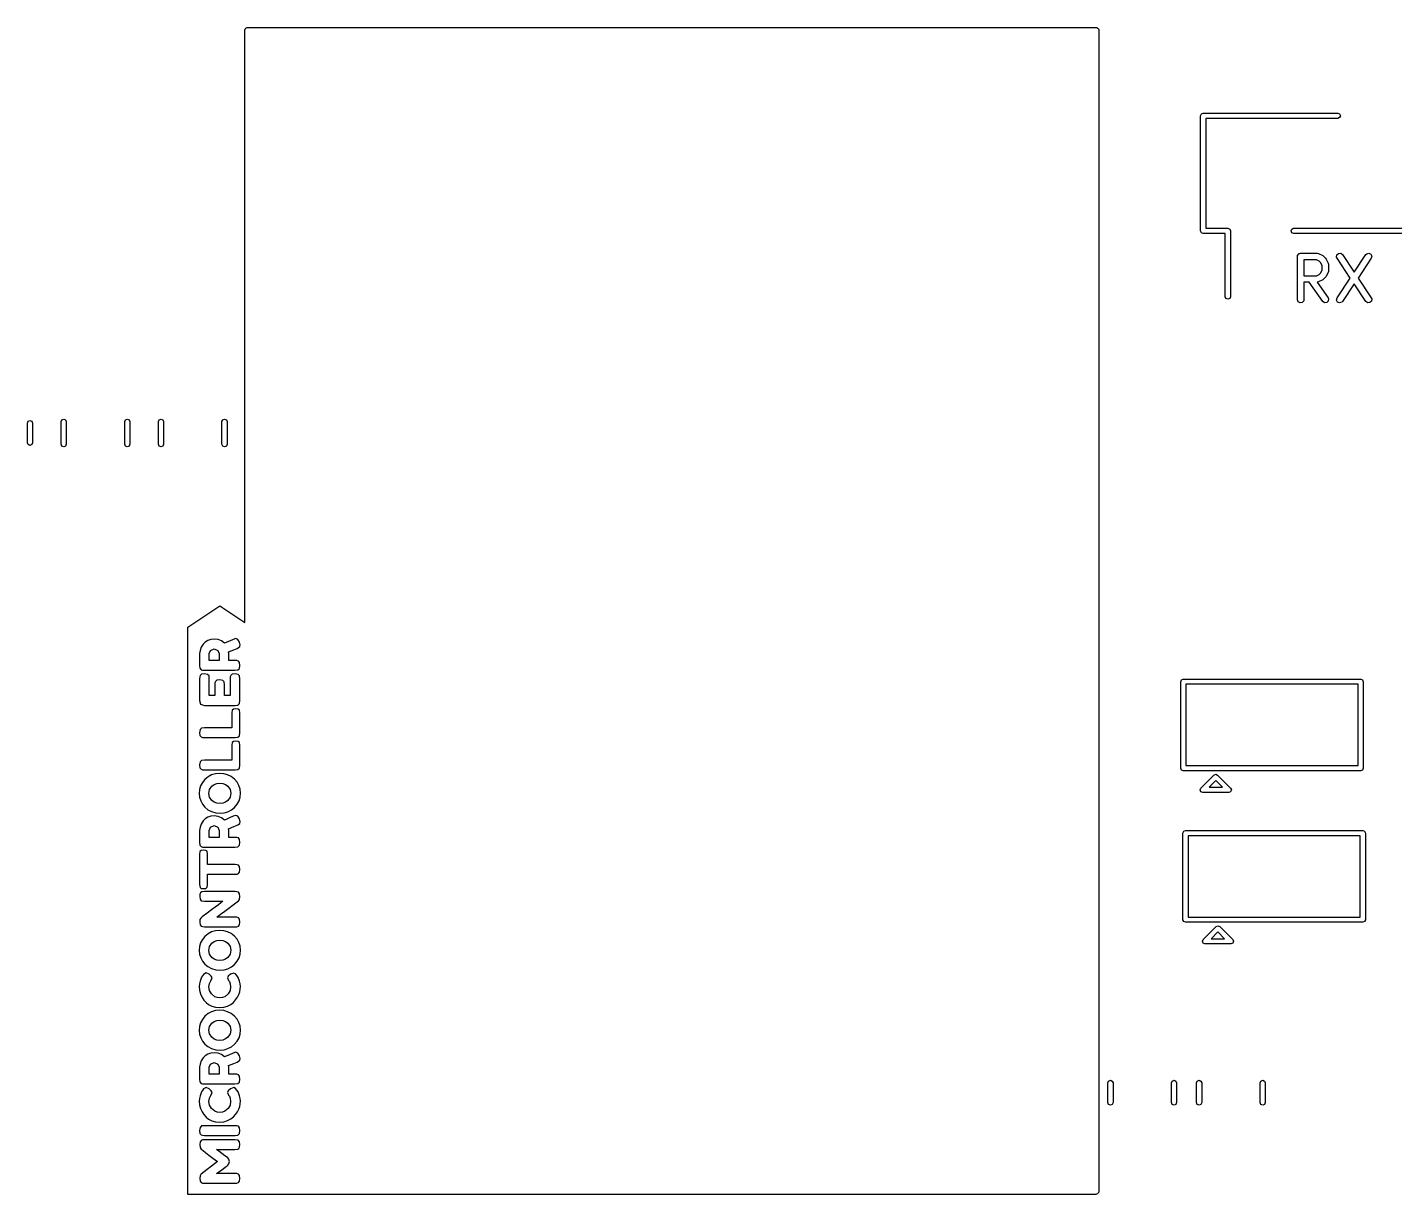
# Model space of a CAD drawing. Extents: x 76 to 221, y -129 to -40.
# Drawn here: x 156.93 to 188.54, y -67.11 to -40.12 of the extents above; entities that cross this region are included whole.
import ezdxf

# ---------------------------------------------------------------- set-up
doc = ezdxf.new("R2010")
doc.units = 0
doc.layers.add('BLACK', color=7, linetype='CONTINUOUS')

msp = doc.modelspace()

# ---------------------------------------------------------------- linework, layer by layer
at = {"layer": 'BLACK', "linetype": 'CONTINUOUS'}
for p, q in [((161.967, -40.1594), (161.977, -40.1425)), ((161.977, -40.1425), (161.983, -40.1402)), ((161.983, -40.1402), (161.987, -40.135)), ((161.987, -40.135), (162.007, -40.1317)), ((162.007, -40.1317), (162.025, -40.125)), ((162.025, -40.125), (181.625, -40.125)), ((181.625, -40.125), (181.635, -40.1267)), ((181.635, -40.1267), (181.638, -40.1261)), ((181.638, -40.1261), (181.641, -40.1278)), ((181.641, -40.1278), (181.651, -40.1295)), ((181.651, -40.1295), (181.666, -40.142)), ((181.666, -40.142), (181.682, -40.1518)), ((161.95, -40.2), (161.952, -40.1903)), ((161.95, -53.8775), (161.95, -40.2)), ((161.951, -40.187), (161.953, -40.1841)), ((161.952, -40.1903), (161.951, -40.187)), ((161.953, -40.1841), (161.955, -40.1743)), ((161.955, -40.1743), (161.967, -40.1594)), ((181.682, -40.1518), (181.685, -40.1581)), ((181.685, -40.1581), (181.69, -40.1625)), ((181.69, -40.1625), (181.693, -40.1817)), ((181.693, -40.1817), (181.7, -40.2)), ((181.7, -40.2), (181.7, -67.025)), ((184.05, -42.17), (184.068, -42.1276)), ((184.05, -44.83), (184.05, -42.17)), ((184.068, -42.1276), (184.11, -42.11)), ((184.11, -42.11), (187.22, -42.11)), ((187.22, -42.23), (184.17, -42.23)), ((184.17, -42.23), (184.17, -44.77)), ((187.22, -42.11), (187.262, -42.1276)), ((187.262, -42.2124), (187.22, -42.23)), ((187.262, -42.1276), (187.28, -42.17)), ((187.28, -42.17), (187.262, -42.2124)), ((184.068, -44.8724), (184.05, -44.83)), ((184.11, -44.89), (184.068, -44.8724)), ((184.17, -44.77), (184.68, -44.77)), ((184.68, -44.77), (184.722, -44.7876)), ((184.722, -44.7876), (184.74, -44.83)), ((184.74, -44.83), (184.74, -46.35)), ((186.14, -44.83), (186.158, -44.7876)), ((186.158, -44.8724), (186.14, -44.83)), ((186.158, -44.7876), (186.2, -44.77)), ((186.2, -44.89), (186.158, -44.8724)), ((186.2, -44.77), (189.76, -44.77)), ((184.62, -44.89), (184.11, -44.89)), ((184.62, -46.35), (184.62, -44.89)), ((189.76, -44.89), (186.2, -44.89)), ((186.287, -45.4198), (186.288, -45.4101)), ((186.287, -46.4198), (186.287, -45.4198)), ((186.288, -45.4068), (186.29, -45.4039)), ((186.288, -45.4101), (186.288, -45.4068)), ((186.29, -45.4039), (186.291, -45.3942)), ((186.291, -45.3942), (186.304, -45.3792)), ((186.304, -45.3792), (186.314, -45.3624)), ((186.314, -45.3624), (186.32, -45.3601)), ((186.32, -45.3601), (186.324, -45.3549)), ((186.324, -45.3549), (186.343, -45.3515)), ((186.343, -45.3515), (186.362, -45.3448)), ((186.362, -45.3448), (186.743, -45.3448)), ((186.725, -45.4948), (186.437, -45.4948)), ((186.437, -45.4948), (186.437, -45.8686)), ((186.794, -45.5291), (186.725, -45.4948)), ((186.743, -45.3448), (186.768, -45.3493)), ((186.768, -45.3493), (186.772, -45.3522)), ((186.772, -45.3522), (186.776, -45.3527)), ((186.776, -45.3527), (186.872, -45.4004)), ((186.872, -45.4004), (186.89, -45.4137)), ((186.89, -45.4137), (186.891, -45.4144)), ((186.891, -45.4144), (186.939, -45.462)), ((186.939, -45.462), (186.951, -45.4804)), ((186.951, -45.4804), (186.953, -45.4815)), ((186.953, -45.4815), (187, -45.5768)), ((187.194, -45.4376), (187.199, -45.3866)), ((187.204, -45.4614), (187.194, -45.4376)), ((187.199, -45.3866), (187.236, -45.3511)), ((187.51, -45.9198), (187.204, -45.4614)), ((187.236, -45.3511), (187.288, -45.3478)), ((187.288, -45.3478), (187.329, -45.3782)), ((187.329, -45.3782), (187.6, -45.7846)), ((187.6, -45.7846), (187.871, -45.3782)), ((187.996, -45.4614), (187.69, -45.9198)), ((187.871, -45.3782), (187.889, -45.3594)), ((187.889, -45.3594), (187.938, -45.345)), ((187.938, -45.345), (187.985, -45.3656)), ((187.985, -45.3656), (188.008, -45.4116)), ((188.008, -45.4116), (187.996, -45.4614)), ((186.725, -45.8686), (186.794, -45.8344)), ((186.824, -45.5595), (186.794, -45.5291)), ((186.794, -45.8344), (186.824, -45.804)), ((186.858, -45.628), (186.824, -45.5595)), ((186.824, -45.804), (186.858, -45.7354)), ((186.858, -45.7354), (186.858, -45.628)), ((187, -45.7867), (186.953, -45.8819)), ((187, -45.5768), (187.008, -45.6017)), ((187.001, -45.7822), (187, -45.7867)), ((187.004, -45.7788), (187.001, -45.7822)), ((187.008, -45.7532), (187.004, -45.7788)), ((187.008, -45.6017), (187.007, -45.6061)), ((187.007, -45.6061), (187.008, -45.6103)), ((187.008, -45.6103), (187.008, -45.7532)), ((186.437, -45.8686), (186.725, -45.8686)), ((186.561, -46.0186), (186.437, -46.0186)), ((186.437, -46.0186), (186.437, -46.4198)), ((186.872, -46.4628), (186.561, -46.0186)), ((186.747, -46.0171), (186.744, -46.0183)), ((186.744, -46.0183), (186.995, -46.3768)), ((186.751, -46.0181), (186.747, -46.0171)), ((186.776, -46.0107), (186.751, -46.0181)), ((186.872, -45.9631), (186.776, -46.0107)), ((186.873, -45.9619), (186.872, -45.9631)), ((186.891, -45.949), (186.873, -45.9619)), ((186.939, -45.9014), (186.891, -45.949)), ((186.953, -45.8819), (186.939, -45.8999)), ((186.939, -45.8999), (186.939, -45.9014)), ((187.204, -46.3782), (187.51, -45.9198)), ((187.6, -46.055), (187.329, -46.4614)), ((187.871, -46.4614), (187.6, -46.055)), ((187.69, -45.9198), (187.996, -46.3782)), ((184.638, -46.3924), (184.62, -46.35)), ((184.68, -46.41), (184.638, -46.3924)), ((184.722, -46.3924), (184.68, -46.41)), ((184.74, -46.35), (184.722, -46.3924)), ((186.304, -46.468), (186.287, -46.4198)), ((186.432, -46.4455), (186.399, -46.4848)), ((186.437, -46.4198), (186.432, -46.4455)), ((186.914, -46.4923), (186.872, -46.4628)), ((187.001, -46.4515), (186.965, -46.4878)), ((186.995, -46.3768), (187.006, -46.4004)), ((187.006, -46.4004), (187.001, -46.4515)), ((187.192, -46.4281), (187.204, -46.3782)), ((187.215, -46.4741), (187.192, -46.4281)), ((187.329, -46.4614), (187.311, -46.4803)), ((187.912, -46.4918), (187.871, -46.4614)), ((188, -46.4531), (187.963, -46.4885)), ((187.996, -46.3782), (188.006, -46.4021)), ((188.006, -46.4021), (188, -46.4531)), ((186.349, -46.4937), (186.304, -46.468)), ((186.399, -46.4848), (186.349, -46.4937)), ((186.965, -46.4878), (186.914, -46.4923)), ((187.262, -46.4947), (187.215, -46.4741)), ((187.311, -46.4803), (187.262, -46.4947)), ((187.963, -46.4885), (187.912, -46.4918)), ((156.925, -49.2729), (156.943, -49.2305)), ((156.925, -49.7271), (156.925, -49.2729)), ((156.943, -49.2305), (156.985, -49.2129)), ((156.985, -49.2129), (157.027, -49.2305)), ((157.027, -49.2305), (157.045, -49.2729)), ((157.045, -49.2729), (157.045, -49.7271)), ((157.705, -49.2387), (157.723, -49.1963)), ((157.705, -49.7613), (157.705, -49.2387)), ((157.723, -49.1963), (157.765, -49.1787)), ((157.765, -49.1787), (157.807, -49.1963)), ((157.807, -49.1963), (157.825, -49.2387)), ((157.825, -49.2387), (157.825, -49.7613)), ((159.175, -49.2387), (159.193, -49.1963)), ((159.175, -49.7613), (159.175, -49.2387)), ((159.193, -49.1963), (159.235, -49.1787)), ((159.235, -49.1787), (159.277, -49.1963)), ((159.277, -49.1963), (159.295, -49.2387)), ((159.295, -49.2387), (159.295, -49.7613)), ((159.955, -49.2387), (159.973, -49.1963)), ((159.955, -49.7613), (159.955, -49.2387)), ((159.973, -49.1963), (160.015, -49.1787)), ((160.015, -49.1787), (160.057, -49.1963)), ((160.057, -49.1963), (160.075, -49.2387)), ((160.075, -49.2387), (160.075, -49.7613)), ((161.425, -49.2387), (161.443, -49.1963)), ((161.425, -49.7613), (161.425, -49.2387)), ((161.443, -49.1963), (161.485, -49.1787)), ((161.485, -49.1787), (161.527, -49.1963)), ((161.527, -49.1963), (161.545, -49.2387)), ((161.545, -49.2387), (161.545, -49.7613)), ((156.943, -49.7695), (156.925, -49.7271)), ((156.985, -49.7871), (156.943, -49.7695)), ((157.027, -49.7695), (156.985, -49.7871)), ((157.045, -49.7271), (157.027, -49.7695)), ((157.723, -49.8037), (157.705, -49.7613)), ((157.765, -49.8213), (157.723, -49.8037)), ((157.807, -49.8037), (157.765, -49.8213)), ((157.825, -49.7613), (157.807, -49.8037)), ((159.193, -49.8037), (159.175, -49.7613)), ((159.235, -49.8213), (159.193, -49.8037)), ((159.277, -49.8037), (159.235, -49.8213)), ((159.295, -49.7613), (159.277, -49.8037)), ((159.973, -49.8037), (159.955, -49.7613)), ((160.015, -49.8213), (159.973, -49.8037)), ((160.057, -49.8037), (160.015, -49.8213)), ((160.075, -49.7613), (160.057, -49.8037)), ((161.443, -49.8037), (161.425, -49.7613)), ((161.485, -49.8213), (161.443, -49.8037)), ((161.527, -49.8037), (161.485, -49.8213)), ((161.545, -49.7613), (161.527, -49.8037)), ((160.632, -53.9897), (161.375, -53.4941)), ((161.375, -53.4941), (161.95, -53.8775)), ((160.632, -54.2543), (160.632, -53.9897)), ((160.632, -66.8413), (160.632, -54.2543)), ((161.035, -54.335), (160.989, -54.3813)), ((161.096, -54.2975), (161.035, -54.335)), ((161.167, -54.2727), (161.096, -54.2975)), ((161.245, -54.2645), (161.167, -54.2727)), ((161.335, -54.275), (161.245, -54.2645)), ((161.414, -54.3068), (161.335, -54.275)), ((161.482, -54.3597), (161.414, -54.3068)), ((161.534, -54.3377), (161.482, -54.3597)), ((161.6, -54.3089), (161.534, -54.3377)), ((161.681, -54.2734), (161.6, -54.3089)), ((161.747, -54.2543), (161.681, -54.2734)), ((161.792, -54.274), (161.747, -54.2543)), ((161.828, -54.333), (161.792, -54.274)), ((161.846, -54.3985), (161.828, -54.333)), ((160.917, -54.5247), (160.908, -54.5985)), ((160.908, -54.5985), (160.908, -54.8728)), ((160.944, -54.4523), (160.917, -54.5247)), ((160.989, -54.3813), (160.944, -54.4523)), ((161.132, -54.601), (161.161, -54.5248)), ((161.132, -54.761), (161.132, -54.601)), ((161.161, -54.5248), (161.245, -54.488)), ((161.245, -54.488), (161.329, -54.5248)), ((161.329, -54.5248), (161.357, -54.5985)), ((161.357, -54.5985), (161.357, -54.761)), ((161.579, -54.5616), (161.696, -54.5123)), ((161.582, -54.601), (161.579, -54.5616)), ((161.582, -54.761), (161.582, -54.601)), ((161.696, -54.5123), (161.773, -54.4792)), ((161.773, -54.4792), (161.809, -54.4626)), ((161.809, -54.4626), (161.834, -54.4391)), ((161.834, -54.4391), (161.846, -54.3985)), ((160.908, -54.8728), (160.916, -54.9382)), ((160.916, -54.9382), (160.942, -54.9719)), ((160.942, -54.9719), (160.976, -54.9839)), ((160.976, -54.9839), (161.019, -54.9858)), ((161.019, -54.9858), (161.724, -54.9858)), ((161.357, -54.761), (161.132, -54.761)), ((161.726, -54.761), (161.582, -54.761)), ((161.724, -54.9858), (161.79, -54.9782)), ((161.769, -54.7629), (161.726, -54.761)), ((161.803, -54.775), (161.769, -54.7629)), ((161.79, -54.9782), (161.826, -54.9446)), ((161.829, -54.8087), (161.803, -54.775)), ((161.826, -54.9446), (161.837, -54.8741)), ((161.837, -54.8741), (161.829, -54.8087)), ((160.91, -55.1363), (160.908, -55.1801)), ((160.908, -55.1801), (160.908, -55.6805)), ((160.922, -55.1027), (160.91, -55.1363)), ((160.955, -55.0769), (160.922, -55.1027)), ((161.021, -55.0684), (160.955, -55.0769)), ((161.091, -55.0801), (161.021, -55.0684)), ((161.125, -55.1154), (161.091, -55.0801)), ((161.132, -55.1814), (161.125, -55.1154)), ((161.132, -55.5713), (161.132, -55.1814)), ((161.263, -55.276), (161.261, -55.3198)), ((161.275, -55.2424), (161.263, -55.276)), ((161.308, -55.2166), (161.275, -55.2424)), ((161.374, -55.2081), (161.308, -55.2166)), ((161.444, -55.2201), (161.374, -55.2081)), ((161.478, -55.2563), (161.444, -55.2201)), ((161.485, -55.3224), (161.478, -55.2563)), ((161.616, -55.1363), (161.614, -55.1801)), ((161.614, -55.1801), (161.614, -55.5713)), ((161.628, -55.1027), (161.616, -55.1363)), ((161.661, -55.0769), (161.628, -55.1027)), ((161.727, -55.0684), (161.661, -55.0769)), ((161.797, -55.0801), (161.727, -55.0684)), ((161.831, -55.1154), (161.797, -55.0801)), ((161.839, -55.1814), (161.831, -55.1154)), ((161.839, -55.6843), (161.839, -55.1814)), ((183.59, -55.25), (183.608, -55.2076)), ((183.59, -57.25), (183.59, -55.25)), ((183.608, -55.2076), (183.65, -55.19)), ((183.65, -55.19), (187.75, -55.19)), ((183.71, -55.31), (183.71, -57.19)), ((187.69, -55.31), (183.71, -55.31)), ((187.69, -57.19), (187.69, -55.31)), ((187.75, -55.19), (187.792, -55.2076)), ((187.792, -55.2076), (187.81, -55.25)), ((187.81, -55.25), (187.81, -57.25)), ((161.261, -55.5713), (161.132, -55.5713)), ((161.261, -55.3198), (161.261, -55.5713)), ((161.485, -55.5713), (161.485, -55.3224)), ((161.614, -55.5713), (161.485, -55.5713)), ((160.908, -55.6805), (160.931, -55.772)), ((160.931, -55.772), (161.019, -55.7961)), ((161.019, -55.7961), (161.726, -55.7961)), ((161.66, -55.9104), (161.651, -55.9713)), ((161.69, -55.885), (161.66, -55.9104)), ((161.744, -55.8786), (161.69, -55.885)), ((161.726, -55.7961), (161.79, -55.7885)), ((161.798, -55.885), (161.744, -55.8786)), ((161.79, -55.7885), (161.826, -55.7548)), ((161.826, -55.9066), (161.798, -55.885)), ((161.826, -55.7548), (161.839, -55.6843)), ((161.839, -55.9726), (161.826, -55.9066)), ((161.651, -55.9713), (161.651, -56.3168)), ((161.839, -56.4298), (161.839, -55.9726)), ((160.919, -56.3577), (160.908, -56.4285)), ((160.908, -56.4285), (160.916, -56.494)), ((160.916, -56.494), (160.942, -56.5276)), ((160.955, -56.3231), (160.919, -56.3577)), ((160.942, -56.5276), (160.976, -56.5397)), ((161.021, -56.3168), (160.955, -56.3231)), ((160.976, -56.5397), (161.019, -56.5416)), ((161.019, -56.5416), (161.726, -56.5416)), ((161.651, -56.3168), (161.021, -56.3168)), ((161.726, -56.5416), (161.79, -56.534)), ((161.79, -56.534), (161.826, -56.5003)), ((161.826, -56.5003), (161.839, -56.4298)), ((161.66, -56.6559), (161.651, -56.7168)), ((161.651, -56.7168), (161.651, -57.0623)), ((161.69, -56.6305), (161.66, -56.6559)), ((161.744, -56.6241), (161.69, -56.6305)), ((161.798, -56.6305), (161.744, -56.6241)), ((161.826, -56.6521), (161.798, -56.6305)), ((161.839, -56.7181), (161.826, -56.6521)), ((161.839, -57.1753), (161.839, -56.7181)), ((160.919, -57.1032), (160.908, -57.174)), ((160.908, -57.174), (160.916, -57.2394)), ((160.955, -57.0686), (160.919, -57.1032)), ((161.021, -57.0623), (160.955, -57.0686)), ((161.651, -57.0623), (161.021, -57.0623)), ((161.826, -57.2458), (161.839, -57.1753)), ((183.71, -57.19), (187.69, -57.19)), ((160.916, -57.2394), (160.942, -57.2731)), ((160.942, -57.2731), (160.976, -57.2852)), ((161.032, -57.508), (160.973, -57.5804)), ((160.976, -57.2852), (161.019, -57.2871)), ((161.019, -57.2871), (161.726, -57.2871)), ((161.104, -57.4475), (161.032, -57.508)), ((161.184, -57.4042), (161.104, -57.4475)), ((161.273, -57.3783), (161.184, -57.4042)), ((161.369, -57.3696), (161.273, -57.3783)), ((161.466, -57.3779), (161.369, -57.3696)), ((161.556, -57.4026), (161.466, -57.3779)), ((161.638, -57.4439), (161.556, -57.4026)), ((161.712, -57.5017), (161.638, -57.4439)), ((161.774, -57.5715), (161.712, -57.5017)), ((161.726, -57.2871), (161.79, -57.2794)), ((161.79, -57.2794), (161.826, -57.2458)), ((183.608, -57.2924), (183.59, -57.25)), ((183.65, -57.31), (183.608, -57.2924)), ((187.75, -57.31), (183.65, -57.31)), ((184.058, -57.7076), (184.358, -57.4076)), ((184.358, -57.4076), (184.4, -57.39)), ((184.4, -57.39), (184.442, -57.4076)), ((184.442, -57.4076), (184.742, -57.7076)), ((187.792, -57.2924), (187.75, -57.31)), ((187.81, -57.25), (187.792, -57.2924)), ((160.905, -57.7436), (160.896, -57.8344)), ((160.896, -57.8344), (160.905, -57.9208)), ((160.93, -57.6589), (160.905, -57.7436)), ((160.973, -57.5804), (160.93, -57.6589)), ((161.121, -57.8306), (161.138, -57.7447)), ((161.139, -57.9164), (161.121, -57.8306)), ((161.138, -57.7447), (161.191, -57.6674)), ((161.191, -57.6674), (161.242, -57.6269)), ((161.242, -57.6269), (161.304, -57.6025)), ((161.304, -57.6025), (161.376, -57.5944)), ((161.376, -57.5944), (161.448, -57.6024)), ((161.448, -57.6024), (161.509, -57.6266)), ((161.509, -57.6266), (161.56, -57.6668)), ((161.56, -57.6668), (161.612, -57.7436)), ((161.629, -57.8294), (161.611, -57.9152)), ((161.612, -57.7436), (161.629, -57.8294)), ((161.818, -57.649), (161.774, -57.5715)), ((161.845, -57.7341), (161.818, -57.649)), ((161.854, -57.8268), (161.845, -57.7341)), ((161.845, -57.9197), (161.854, -57.8268)), ((184.04, -57.75), (184.058, -57.7076)), ((184.058, -57.7924), (184.04, -57.75)), ((184.1, -57.81), (184.058, -57.7924)), ((184.7, -57.81), (184.1, -57.81)), ((184.4, -57.5349), (184.245, -57.69)), ((184.245, -57.69), (184.555, -57.69)), ((184.555, -57.69), (184.4, -57.5349)), ((184.742, -57.7924), (184.7, -57.81)), ((184.742, -57.7076), (184.76, -57.75)), ((184.76, -57.75), (184.742, -57.7924)), ((160.905, -57.9208), (160.932, -58.0046)), ((160.932, -58.0046), (160.974, -58.0824)), ((160.974, -58.0824), (161.03, -58.1507)), ((161.03, -58.1507), (161.099, -58.2078)), ((161.191, -57.9932), (161.139, -57.9164)), ((161.243, -58.0334), (161.191, -57.9932)), ((161.304, -58.0575), (161.243, -58.0334)), ((161.375, -58.0656), (161.304, -58.0575)), ((161.446, -58.0575), (161.375, -58.0656)), ((161.507, -58.0331), (161.446, -58.0575)), ((161.559, -57.9926), (161.507, -58.0331)), ((161.611, -57.9152), (161.559, -57.9926)), ((161.641, -58.2143), (161.714, -58.1551)), ((161.714, -58.1551), (161.775, -58.0839)), ((161.775, -58.0839), (161.819, -58.0054)), ((161.819, -58.0054), (161.845, -57.9197)), ((160.989, -58.4682), (160.944, -58.5391)), ((161.035, -58.4218), (160.989, -58.4682)), ((161.096, -58.3843), (161.035, -58.4218)), ((161.167, -58.3596), (161.096, -58.3843)), ((161.099, -58.2078), (161.184, -58.2523)), ((161.245, -58.3513), (161.167, -58.3596)), ((161.184, -58.2523), (161.279, -58.2808)), ((161.335, -58.3619), (161.245, -58.3513)), ((161.279, -58.2808), (161.381, -58.2904)), ((161.414, -58.3937), (161.335, -58.3619)), ((161.381, -58.2904), (161.475, -58.2819)), ((161.482, -58.4466), (161.414, -58.3937)), ((161.475, -58.2819), (161.561, -58.2566)), ((161.534, -58.4246), (161.482, -58.4466)), ((161.6, -58.3958), (161.534, -58.4246)), ((161.561, -58.2566), (161.641, -58.2143)), ((161.681, -58.3602), (161.6, -58.3958)), ((161.747, -58.3412), (161.681, -58.3602)), ((161.792, -58.3609), (161.747, -58.3412)), ((161.828, -58.4199), (161.792, -58.3609)), ((161.846, -58.4853), (161.828, -58.4199)), ((160.917, -58.6115), (160.908, -58.6853)), ((160.908, -58.6853), (160.908, -58.9597)), ((160.944, -58.5391), (160.917, -58.6115)), ((161.132, -58.6879), (161.161, -58.6117)), ((161.132, -58.8479), (161.132, -58.6879)), ((161.161, -58.6117), (161.245, -58.5748)), ((161.245, -58.5748), (161.329, -58.6117)), ((161.329, -58.6117), (161.357, -58.6853)), ((161.357, -58.6853), (161.357, -58.8479)), ((161.579, -58.6485), (161.696, -58.5991)), ((161.582, -58.6879), (161.579, -58.6485)), ((161.582, -58.8479), (161.582, -58.6879)), ((161.696, -58.5991), (161.773, -58.5661)), ((161.773, -58.5661), (161.809, -58.5494)), ((161.809, -58.5494), (161.834, -58.526)), ((161.834, -58.526), (161.846, -58.4853)), ((183.64, -58.75), (183.658, -58.7076)), ((183.64, -60.75), (183.64, -58.75)), ((183.658, -58.7076), (183.7, -58.69)), ((183.7, -58.69), (187.8, -58.69)), ((187.8, -58.69), (187.842, -58.7076)), ((187.842, -58.7076), (187.86, -58.75)), ((187.86, -58.75), (187.86, -60.75)), ((160.908, -58.9597), (160.916, -59.0251)), ((160.916, -59.0251), (160.942, -59.0587)), ((160.942, -59.0587), (160.976, -59.0708)), ((160.976, -59.0708), (161.019, -59.0727)), ((161.019, -59.0727), (161.724, -59.0727)), ((161.357, -58.8479), (161.132, -58.8479)), ((161.726, -58.8479), (161.582, -58.8479)), ((161.724, -59.0727), (161.79, -59.0651)), ((161.769, -58.8498), (161.726, -58.8479)), ((161.803, -58.8619), (161.769, -58.8498)), ((161.79, -59.0651), (161.826, -59.0314)), ((161.829, -58.8955), (161.803, -58.8619)), ((161.826, -59.0314), (161.837, -58.9609)), ((161.837, -58.9609), (161.829, -58.8955)), ((183.76, -58.81), (183.76, -60.69)), ((187.74, -58.81), (183.76, -58.81)), ((187.74, -60.69), (187.74, -58.81)), ((160.916, -59.1743), (160.906, -59.234)), ((160.906, -59.234), (160.906, -59.9401)), ((160.946, -59.1489), (160.916, -59.1743)), ((160.999, -59.1425), (160.946, -59.1489)), ((161.052, -59.1489), (160.999, -59.1425)), ((161.079, -59.1705), (161.052, -59.1489)), ((161.091, -59.2352), (161.079, -59.1705)), ((161.091, -59.4778), (161.091, -59.2352)), ((161.729, -59.4778), (161.091, -59.4778)), ((161.091, -59.9414), (161.091, -59.6975)), ((161.091, -59.6975), (161.728, -59.6975)), ((161.728, -59.6975), (161.772, -59.6956)), ((161.773, -59.4797), (161.729, -59.4778)), ((161.772, -59.6956), (161.805, -59.6842)), ((161.805, -59.4912), (161.773, -59.4797)), ((161.831, -59.5248), (161.805, -59.4912)), ((161.805, -59.6842), (161.831, -59.6512)), ((161.839, -59.5883), (161.831, -59.5248)), ((161.831, -59.6512), (161.839, -59.5883)), ((160.906, -59.9401), (160.918, -60.0049)), ((160.918, -60.0049), (160.945, -60.0265)), ((160.945, -60.0265), (160.998, -60.0328)), ((160.998, -60.0328), (161.051, -60.0265)), ((161.051, -60.0265), (161.081, -60.0011)), ((161.081, -60.0011), (161.091, -59.9414)), ((160.915, -60.1592), (160.909, -60.2176)), ((160.909, -60.2176), (160.917, -60.2779)), ((160.93, -60.1262), (160.915, -60.1592)), ((160.917, -60.2779), (160.946, -60.3141)), ((160.957, -60.1103), (160.93, -60.1262)), ((160.946, -60.3141), (161.017, -60.3262)), ((161.022, -60.1027), (160.957, -60.1103)), ((161.017, -60.3262), (161.446, -60.3262)), ((161.727, -60.1027), (161.022, -60.1027)), ((161.4, -60.3612), (161.341, -60.406)), ((161.446, -60.3262), (161.4, -60.3612)), ((161.687, -60.4058), (161.807, -60.316)), ((161.771, -60.1046), (161.727, -60.1027)), ((161.804, -60.1166), (161.771, -60.1046)), ((161.83, -60.1503), (161.804, -60.1166)), ((161.807, -60.316), (161.831, -60.2843)), ((161.839, -60.2157), (161.83, -60.1503)), ((161.831, -60.2843), (161.839, -60.2157)), ((160.965, -60.6843), (160.932, -60.7135)), ((161.079, -60.5999), (160.965, -60.6843)), ((161.18, -60.5254), (161.079, -60.5999)), ((161.267, -60.4608), (161.18, -60.5254)), ((161.341, -60.406), (161.267, -60.4608)), ((161.309, -60.6919), (161.355, -60.6564)), ((161.727, -60.6919), (161.309, -60.6919)), ((161.355, -60.6564), (161.416, -60.6101)), ((161.416, -60.6101), (161.492, -60.5529)), ((161.492, -60.5529), (161.582, -60.4848)), ((161.582, -60.4848), (161.687, -60.4058)), ((161.771, -60.6938), (161.727, -60.6919)), ((183.76, -60.69), (187.74, -60.69)), ((160.916, -60.7446), (160.909, -60.805)), ((160.909, -60.805), (160.917, -60.8672)), ((160.932, -60.7135), (160.916, -60.7446)), ((160.917, -60.8672), (160.946, -60.9034)), ((160.946, -60.9034), (161.017, -60.9155)), ((161.017, -60.9155), (161.726, -60.9155)), ((161.273, -61.0067), (161.184, -61.0326)), ((161.369, -60.998), (161.273, -61.0067)), ((161.466, -61.0063), (161.369, -60.998)), ((161.556, -61.031), (161.466, -61.0063)), ((161.726, -60.9155), (161.77, -60.9136)), ((161.77, -60.9136), (161.804, -60.9015)), ((161.804, -60.7059), (161.771, -60.6938)), ((161.83, -60.7396), (161.804, -60.7059)), ((161.804, -60.9015), (161.83, -60.8685)), ((161.839, -60.805), (161.83, -60.7396)), ((161.83, -60.8685), (161.839, -60.805)), ((183.658, -60.7924), (183.64, -60.75)), ((183.7, -60.81), (183.658, -60.7924)), ((187.8, -60.81), (183.7, -60.81)), ((184.108, -61.2076), (184.408, -60.9076)), ((184.408, -60.9076), (184.45, -60.89)), ((184.45, -60.89), (184.492, -60.9076)), ((184.492, -60.9076), (184.792, -61.2076)), ((187.842, -60.7924), (187.8, -60.81)), ((187.86, -60.75), (187.842, -60.7924)), ((160.93, -61.2872), (160.905, -61.3719)), ((160.973, -61.2087), (160.93, -61.2872)), ((161.032, -61.1364), (160.973, -61.2087)), ((161.104, -61.0759), (161.032, -61.1364)), ((161.184, -61.0326), (161.104, -61.0759)), ((161.138, -61.3731), (161.191, -61.2958)), ((161.191, -61.2958), (161.242, -61.2553)), ((161.242, -61.2553), (161.304, -61.2309)), ((161.304, -61.2309), (161.376, -61.2228)), ((161.376, -61.2228), (161.448, -61.2308)), ((161.448, -61.2308), (161.509, -61.255)), ((161.509, -61.255), (161.56, -61.2952)), ((161.638, -61.0723), (161.556, -61.031)), ((161.56, -61.2952), (161.612, -61.372)), ((161.712, -61.1301), (161.638, -61.0723)), ((161.774, -61.1999), (161.712, -61.1301)), ((161.818, -61.2774), (161.774, -61.1999)), ((161.845, -61.3625), (161.818, -61.2774)), ((184.09, -61.25), (184.108, -61.2076)), ((184.108, -61.2924), (184.09, -61.25)), ((184.15, -61.31), (184.108, -61.2924)), ((184.75, -61.31), (184.15, -61.31)), ((184.45, -61.0349), (184.295, -61.19)), ((184.295, -61.19), (184.605, -61.19)), ((184.605, -61.19), (184.45, -61.0349)), ((184.792, -61.2924), (184.75, -61.31)), ((184.792, -61.2076), (184.81, -61.25)), ((184.81, -61.25), (184.792, -61.2924)), ((160.905, -61.3719), (160.896, -61.4628)), ((160.896, -61.4628), (160.905, -61.5492)), ((160.905, -61.5492), (160.932, -61.633)), ((160.932, -61.633), (160.974, -61.7108)), ((161.121, -61.459), (161.138, -61.3731)), ((161.139, -61.5447), (161.121, -61.459)), ((161.191, -61.6216), (161.139, -61.5447)), ((161.243, -61.6618), (161.191, -61.6216)), ((161.559, -61.6209), (161.507, -61.6615)), ((161.611, -61.5436), (161.559, -61.6209)), ((161.629, -61.4577), (161.611, -61.5436)), ((161.612, -61.372), (161.629, -61.4577)), ((161.775, -61.7123), (161.819, -61.6338)), ((161.819, -61.6338), (161.845, -61.5481)), ((161.854, -61.4552), (161.845, -61.3625)), ((161.845, -61.5481), (161.854, -61.4552)), ((160.974, -61.7108), (161.03, -61.7791)), ((161.03, -61.7791), (161.099, -61.8362)), ((161.099, -61.8362), (161.184, -61.8807)), ((161.184, -61.8807), (161.279, -61.9092)), ((161.304, -61.6859), (161.243, -61.6618)), ((161.279, -61.9092), (161.381, -61.9188)), ((161.375, -61.694), (161.304, -61.6859)), ((161.446, -61.6859), (161.375, -61.694)), ((161.381, -61.9188), (161.475, -61.9103)), ((161.507, -61.6615), (161.446, -61.6859)), ((161.475, -61.9103), (161.561, -61.8849)), ((161.561, -61.8849), (161.641, -61.8427)), ((161.641, -61.8427), (161.714, -61.7835)), ((161.714, -61.7835), (161.775, -61.7123)), ((160.903, -62.2358), (160.899, -62.2959)), ((160.917, -62.1747), (160.903, -62.2358)), ((160.955, -62.0813), (160.917, -62.1747)), ((160.972, -62.0508), (160.955, -62.0813)), ((160.995, -62.0153), (160.972, -62.0508)), ((161.056, -61.9823), (160.995, -62.0153)), ((161.126, -62.0089), (161.056, -61.9823)), ((161.124, -62.3048), (161.134, -62.2248)), ((161.178, -62.0559), (161.126, -62.0089)), ((161.134, -62.2248), (161.167, -62.1626)), ((161.167, -62.1626), (161.195, -62.0978)), ((161.195, -62.0978), (161.178, -62.0559)), ((161.571, -62.0556), (161.553, -62.0966)), ((161.553, -62.0966), (161.578, -62.1575)), ((161.624, -62.0115), (161.571, -62.0556)), ((161.578, -62.1575), (161.595, -62.1804)), ((161.595, -62.1804), (161.615, -62.2305)), ((161.615, -62.2305), (161.625, -62.3048)), ((161.695, -61.9835), (161.624, -62.0115)), ((161.739, -62.0007), (161.695, -61.9835)), ((161.771, -62.0407), (161.739, -62.0007)), ((161.798, -62.0845), (161.771, -62.0407)), ((161.831, -62.1702), (161.798, -62.0845)), ((161.846, -62.2339), (161.831, -62.1702)), ((161.851, -62.2953), (161.846, -62.2339)), ((160.899, -62.2959), (160.906, -62.3796)), ((160.906, -62.3796), (160.929, -62.463)), ((160.929, -62.463), (160.967, -62.5461)), ((160.967, -62.5461), (161.007, -62.6085)), ((161.138, -62.3868), (161.124, -62.3048)), ((161.181, -62.4674), (161.138, -62.3868)), ((161.259, -62.5309), (161.181, -62.4674)), ((161.314, -62.5499), (161.259, -62.5309)), ((161.374, -62.5563), (161.314, -62.5499)), ((161.435, -62.5499), (161.374, -62.5563)), ((161.489, -62.5309), (161.435, -62.5499)), ((161.569, -62.4661), (161.489, -62.5309)), ((161.611, -62.3871), (161.569, -62.4661)), ((161.625, -62.3048), (161.611, -62.3871)), ((161.74, -62.6063), (161.782, -62.5442)), ((161.782, -62.5442), (161.814, -62.4798)), ((161.814, -62.4798), (161.835, -62.4172)), ((161.835, -62.4172), (161.847, -62.356)), ((161.847, -62.356), (161.851, -62.2953)), ((161.007, -62.6085), (161.056, -62.6636)), ((161.056, -62.6636), (161.115, -62.7104)), ((161.184, -62.8792), (161.104, -62.9225)), ((161.115, -62.7104), (161.189, -62.7481)), ((161.273, -62.8532), (161.184, -62.8792)), ((161.189, -62.7481), (161.274, -62.7728)), ((161.369, -62.8446), (161.273, -62.8532)), ((161.274, -62.7728), (161.369, -62.7811)), ((161.369, -62.7811), (161.464, -62.7727)), ((161.466, -62.8528), (161.369, -62.8446)), ((161.464, -62.7727), (161.552, -62.7474)), ((161.556, -62.8776), (161.466, -62.8528)), ((161.552, -62.7474), (161.629, -62.7092)), ((161.638, -62.9189), (161.556, -62.8776)), ((161.629, -62.7092), (161.691, -62.6617)), ((161.691, -62.6617), (161.74, -62.6063)), ((160.905, -63.2185), (160.896, -63.3094)), ((160.93, -63.1338), (160.905, -63.2185)), ((160.973, -63.0553), (160.93, -63.1338)), ((161.032, -62.983), (160.973, -63.0553)), ((161.104, -62.9225), (161.032, -62.983)), ((161.121, -63.3056), (161.138, -63.2197)), ((161.138, -63.2197), (161.191, -63.1424)), ((161.191, -63.1424), (161.242, -63.1018)), ((161.242, -63.1018), (161.304, -63.0775)), ((161.304, -63.0775), (161.376, -63.0694)), ((161.376, -63.0694), (161.448, -63.0774)), ((161.448, -63.0774), (161.509, -63.1015)), ((161.509, -63.1015), (161.56, -63.1418)), ((161.56, -63.1418), (161.612, -63.2186)), ((161.612, -63.2186), (161.629, -63.3043)), ((161.712, -62.9767), (161.638, -62.9189)), ((161.774, -63.0465), (161.712, -62.9767)), ((161.818, -63.124), (161.774, -63.0465)), ((161.845, -63.2091), (161.818, -63.124)), ((161.854, -63.3018), (161.845, -63.2091)), ((160.896, -63.3094), (160.905, -63.3958)), ((160.905, -63.3958), (160.932, -63.4796)), ((160.932, -63.4796), (160.974, -63.5574)), ((161.139, -63.3913), (161.121, -63.3056)), ((161.191, -63.4682), (161.139, -63.3913)), ((161.243, -63.5084), (161.191, -63.4682)), ((161.304, -63.5325), (161.243, -63.5084)), ((161.375, -63.5405), (161.304, -63.5325)), ((161.446, -63.5324), (161.375, -63.5405)), ((161.507, -63.5081), (161.446, -63.5324)), ((161.559, -63.4675), (161.507, -63.5081)), ((161.611, -63.3902), (161.559, -63.4675)), ((161.629, -63.3043), (161.611, -63.3902)), ((161.775, -63.5588), (161.819, -63.4804)), ((161.819, -63.4804), (161.845, -63.3947)), ((161.845, -63.3947), (161.854, -63.3018)), ((160.974, -63.5574), (161.03, -63.6256)), ((161.03, -63.6256), (161.099, -63.6828)), ((161.167, -63.8346), (161.096, -63.8593)), ((161.099, -63.6828), (161.184, -63.7272)), ((161.245, -63.8263), (161.167, -63.8346)), ((161.184, -63.7272), (161.279, -63.7558)), ((161.335, -63.8369), (161.245, -63.8263)), ((161.279, -63.7558), (161.381, -63.7653)), ((161.414, -63.8686), (161.335, -63.8369)), ((161.381, -63.7653), (161.475, -63.7569)), ((161.475, -63.7569), (161.561, -63.7315)), ((161.561, -63.7315), (161.641, -63.6893)), ((161.681, -63.8352), (161.6, -63.8707)), ((161.641, -63.6893), (161.714, -63.6301)), ((161.747, -63.8161), (161.681, -63.8352)), ((161.714, -63.6301), (161.775, -63.5588)), ((161.792, -63.8358), (161.747, -63.8161)), ((161.828, -63.8949), (161.792, -63.8358)), ((160.917, -64.0865), (160.908, -64.1603)), ((160.908, -64.1603), (160.908, -64.4346)), ((160.944, -64.0141), (160.917, -64.0865)), ((160.989, -63.9431), (160.944, -64.0141)), ((161.035, -63.8968), (160.989, -63.9431)), ((161.096, -63.8593), (161.035, -63.8968)), ((161.132, -64.1628), (161.161, -64.0866)), ((161.132, -64.3229), (161.132, -64.1628)), ((161.161, -64.0866), (161.245, -64.0498)), ((161.245, -64.0498), (161.329, -64.0866)), ((161.329, -64.0866), (161.357, -64.1603)), ((161.357, -64.1603), (161.357, -64.3229)), ((161.482, -63.9215), (161.414, -63.8686)), ((161.534, -63.8995), (161.482, -63.9215)), ((161.6, -63.8707), (161.534, -63.8995)), ((161.579, -64.1235), (161.696, -64.0741)), ((161.582, -64.1628), (161.579, -64.1235)), ((161.582, -64.3229), (161.582, -64.1628)), ((161.696, -64.0741), (161.773, -64.0411)), ((161.773, -64.0411), (161.809, -64.0244)), ((161.809, -64.0244), (161.834, -64.0009)), ((161.846, -63.9603), (161.828, -63.8949)), ((161.834, -64.0009), (161.846, -63.9603)), ((160.908, -64.4346), (160.916, -64.5)), ((161.357, -64.3229), (161.132, -64.3229)), ((161.726, -64.3229), (161.582, -64.3229)), ((161.769, -64.3248), (161.726, -64.3229)), ((161.803, -64.3368), (161.769, -64.3248)), ((161.829, -64.3705), (161.803, -64.3368)), ((161.826, -64.5064), (161.837, -64.4359)), ((161.837, -64.4359), (161.829, -64.3705)), ((181.905, -64.5229), (181.923, -64.4805)), ((181.923, -64.4805), (181.965, -64.4629)), ((181.965, -64.4629), (182.007, -64.4805)), ((182.007, -64.4805), (182.025, -64.5229)), ((183.375, -64.5229), (183.393, -64.4805)), ((183.393, -64.4805), (183.435, -64.4629)), ((183.435, -64.4629), (183.477, -64.4805)), ((183.477, -64.4805), (183.495, -64.5229)), ((183.955, -64.5229), (183.973, -64.4805)), ((183.973, -64.4805), (184.015, -64.4629)), ((184.015, -64.4629), (184.057, -64.4805)), ((184.057, -64.4805), (184.075, -64.5229)), ((185.425, -64.5229), (185.443, -64.4805)), ((185.443, -64.4805), (185.485, -64.4629)), ((185.485, -64.4629), (185.527, -64.4805)), ((185.527, -64.4805), (185.545, -64.5229)), ((160.916, -64.5), (160.942, -64.5337)), ((160.955, -64.7293), (160.917, -64.8226)), ((160.942, -64.5337), (160.976, -64.5458)), ((160.972, -64.6988), (160.955, -64.7293)), ((160.995, -64.6632), (160.972, -64.6988)), ((160.976, -64.5458), (161.019, -64.5477)), ((161.056, -64.6302), (160.995, -64.6632)), ((161.019, -64.5477), (161.724, -64.5477)), ((161.126, -64.6569), (161.056, -64.6302)), ((161.178, -64.7039), (161.126, -64.6569)), ((161.167, -64.8105), (161.195, -64.7458)), ((161.195, -64.7458), (161.178, -64.7039)), ((161.571, -64.7035), (161.553, -64.7445)), ((161.553, -64.7445), (161.578, -64.8055)), ((161.624, -64.6594), (161.571, -64.7035)), ((161.695, -64.6315), (161.624, -64.6594)), ((161.739, -64.6486), (161.695, -64.6315)), ((161.724, -64.5477), (161.79, -64.54)), ((161.771, -64.6886), (161.739, -64.6486)), ((161.798, -64.7324), (161.771, -64.6886)), ((161.79, -64.54), (161.826, -64.5064)), ((161.831, -64.8182), (161.798, -64.7324)), ((181.905, -64.9771), (181.905, -64.5229)), ((182.025, -64.5229), (182.025, -64.9771)), ((183.375, -64.9771), (183.375, -64.5229)), ((183.495, -64.5229), (183.495, -64.9771)), ((183.955, -64.9771), (183.955, -64.5229)), ((184.075, -64.5229), (184.075, -64.9771)), ((185.425, -64.9771), (185.425, -64.5229)), ((185.545, -64.5229), (185.545, -64.9771)), ((160.903, -64.8837), (160.899, -64.9439)), ((160.899, -64.9439), (160.906, -65.0276)), ((160.917, -64.8226), (160.903, -64.8837)), ((160.906, -65.0276), (160.929, -65.111)), ((160.929, -65.111), (160.967, -65.1941)), ((161.124, -64.9528), (161.134, -64.8728)), ((161.138, -65.0347), (161.124, -64.9528)), ((161.134, -64.8728), (161.167, -64.8105)), ((161.181, -65.1153), (161.138, -65.0347)), ((161.259, -65.1788), (161.181, -65.1153)), ((161.569, -65.1141), (161.489, -65.1788)), ((161.611, -65.035), (161.569, -65.1141)), ((161.578, -64.8055), (161.595, -64.8283)), ((161.595, -64.8283), (161.615, -64.8785)), ((161.625, -64.9528), (161.611, -65.035)), ((161.615, -64.8785), (161.625, -64.9528)), ((161.814, -65.1277), (161.835, -65.0652)), ((161.846, -64.8818), (161.831, -64.8182)), ((161.835, -65.0652), (161.847, -65.0039)), ((161.851, -64.9433), (161.846, -64.8818)), ((161.847, -65.0039), (161.851, -64.9433)), ((181.923, -65.0195), (181.905, -64.9771)), ((181.965, -65.0371), (181.923, -65.0195)), ((182.007, -65.0195), (181.965, -65.0371)), ((182.025, -64.9771), (182.007, -65.0195)), ((183.393, -65.0195), (183.375, -64.9771)), ((183.435, -65.0371), (183.393, -65.0195)), ((183.477, -65.0195), (183.435, -65.0371)), ((183.495, -64.9771), (183.477, -65.0195)), ((183.973, -65.0195), (183.955, -64.9771)), ((184.015, -65.0371), (183.973, -65.0195)), ((184.057, -65.0195), (184.015, -65.0371)), ((184.075, -64.9771), (184.057, -65.0195)), ((185.443, -65.0195), (185.425, -64.9771)), ((185.485, -65.0371), (185.443, -65.0195)), ((185.527, -65.0195), (185.485, -65.0371)), ((185.545, -64.9771), (185.527, -65.0195)), ((160.967, -65.1941), (161.007, -65.2565)), ((161.007, -65.2565), (161.056, -65.3116)), ((161.056, -65.3116), (161.115, -65.3584)), ((161.115, -65.3584), (161.189, -65.396)), ((161.189, -65.396), (161.274, -65.4208)), ((161.314, -65.1979), (161.259, -65.1788)), ((161.274, -65.4208), (161.369, -65.429)), ((161.374, -65.2042), (161.314, -65.1979)), ((161.369, -65.429), (161.464, -65.4206)), ((161.435, -65.1979), (161.374, -65.2042)), ((161.489, -65.1788), (161.435, -65.1979)), ((161.464, -65.4206), (161.552, -65.3954)), ((161.552, -65.3954), (161.629, -65.3571)), ((161.629, -65.3571), (161.691, -65.3097)), ((161.691, -65.3097), (161.74, -65.2543)), ((161.74, -65.2543), (161.782, -65.1922)), ((161.782, -65.1922), (161.814, -65.1277)), ((160.919, -65.5525), (160.908, -65.6233)), ((160.908, -65.6233), (160.916, -65.6888)), ((160.916, -65.6888), (160.942, -65.7224)), ((160.955, -65.5179), (160.919, -65.5525)), ((160.942, -65.7224), (160.976, -65.7345)), ((161.021, -65.5116), (160.955, -65.5179)), ((160.976, -65.7345), (161.019, -65.7364)), ((161.019, -65.7364), (161.726, -65.7364)), ((161.727, -65.5116), (161.021, -65.5116)), ((161.726, -65.7364), (161.79, -65.7288)), ((161.771, -65.5135), (161.727, -65.5116)), ((161.804, -65.5256), (161.771, -65.5135)), ((161.79, -65.7288), (161.826, -65.6951)), ((161.83, -65.5592), (161.804, -65.5256)), ((161.826, -65.6951), (161.839, -65.6246)), ((161.839, -65.6246), (161.83, -65.5592)), ((160.917, -65.8854), (160.909, -65.9504)), ((160.909, -65.9504), (160.917, -66.0163)), ((160.943, -65.8519), (160.917, -65.8854)), ((160.917, -66.0163), (160.943, -66.0526)), ((160.977, -65.8399), (160.943, -65.8519)), ((160.943, -66.0526), (160.988, -66.0873)), ((161.022, -65.838), (160.977, -65.8399)), ((161.727, -65.838), (161.022, -65.838)), ((161.35, -66.1018), (161.299, -66.0628)), ((161.299, -66.0628), (161.724, -66.0628)), ((161.724, -66.0628), (161.79, -66.0564)), ((161.796, -65.85), (161.727, -65.838)), ((161.79, -66.0564), (161.816, -66.0386)), ((161.83, -65.8862), (161.796, -65.85)), ((161.816, -66.0386), (161.831, -66.0056)), ((161.837, -65.9472), (161.83, -65.8862)), ((161.831, -66.0056), (161.837, -65.9472)), ((161.32, -66.3409), (160.942, -66.6292)), ((160.988, -66.0873), (161.047, -66.1335)), ((161.047, -66.1335), (161.123, -66.1911)), ((161.123, -66.1911), (161.214, -66.2603)), ((161.214, -66.2603), (161.32, -66.3409)), ((161.424, -66.1555), (161.35, -66.1018)), ((161.494, -66.2053), (161.424, -66.1555)), ((161.531, -66.2329), (161.494, -66.2053)), ((161.561, -66.2558), (161.531, -66.2329)), ((161.584, -66.2869), (161.561, -66.2558)), ((161.599, -66.3403), (161.584, -66.2869)), ((161.585, -66.3923), (161.599, -66.3403)), ((160.917, -66.6692), (160.909, -66.7282)), ((160.934, -66.6368), (160.917, -66.6692)), ((160.942, -66.6292), (160.934, -66.6368)), ((161.299, -66.6178), (161.33, -66.5943)), ((161.727, -66.6178), (161.299, -66.6178)), ((161.33, -66.5943), (161.41, -66.5365)), ((161.41, -66.5365), (161.495, -66.4739)), ((161.495, -66.4739), (161.545, -66.4361)), ((161.545, -66.4361), (161.559, -66.426)), ((161.559, -66.426), (161.585, -66.3923)), ((161.771, -66.6197), (161.727, -66.6178)), ((161.803, -66.6317), (161.771, -66.6197)), ((161.829, -66.666), (161.803, -66.6317)), ((161.837, -66.7308), (161.829, -66.666)), ((160.632, -67.1059), (160.632, -66.8413)), ((160.909, -66.7282), (160.917, -66.793)), ((160.917, -66.793), (160.942, -66.8273)), ((160.942, -66.8273), (160.976, -66.8394)), ((160.976, -66.8394), (161.019, -66.8413)), ((161.019, -66.8413), (161.724, -66.8413)), ((161.724, -66.8413), (161.77, -66.8394)), ((161.77, -66.8394), (161.803, -66.8273)), ((161.803, -66.8273), (161.829, -66.7937)), ((161.829, -66.7937), (161.837, -66.7308)), ((162.118, -67.1059), (160.632, -67.1059)), ((181.625, -67.1), (162.118, -67.1)), ((162.118, -67.1), (162.118, -67.1059)), ((181.643, -67.0933), (181.625, -67.1)), ((181.662, -67.09), (181.643, -67.0933)), ((181.667, -67.0848), (181.662, -67.09)), ((181.673, -67.0825), (181.667, -67.0848)), ((181.683, -67.0656), (181.673, -67.0825)), ((181.695, -67.0507), (181.683, -67.0656)), ((181.697, -67.0409), (181.695, -67.0507)), ((181.699, -67.038), (181.697, -67.0409)), ((181.7, -67.025), (181.698, -67.0347)), ((181.698, -67.0347), (181.699, -67.038))]:
    msp.add_line(p, q, dxfattribs=at)

doc.saveas('drawing.dxf')
